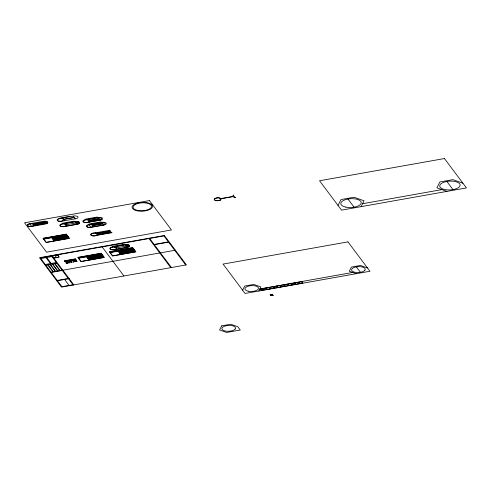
<?xml version="1.0" encoding="UTF-8"?>
<svg xmlns="http://www.w3.org/2000/svg" width="491" height="491" viewBox="0 0 491 491"><rect width="100%" height="100%" fill="white"/><g stroke="black" fill="none" stroke-linecap="round" stroke-linejoin="round"><path stroke-width="0.74" d="M47.793 222.521L47.492 223.129A3.412 1.467 -3 0 1 45.405 224.013L31.712 226.449L29.675 223.73L43.368 221.294A3.412 1.467 -3 0 1 47.793 222.521L34.1 224.995M59.497 218.55L73.582 216.046A3.412 1.467 -3 0 1 77.854 216.826A3.412 1.467 -3 0 1 75.62 218.765L61.535 221.269A3.412 1.467 -3 0 1 57.269 220.49A3.412 1.467 -3 0 1 59.497 218.55L59.663 218.108L69.237 216.408L69.937 216.691M62.191 223.89L62.437 223.233L74.147 221.146L75.203 221.576A3.412 1.467 -3 0 1 79.474 222.355A3.412 1.467 -3 0 1 77.24 224.295L64.229 226.609A3.412 1.467 -3 0 1 59.957 225.829A3.412 1.467 -3 0 1 62.191 223.89L75.203 221.576M85.238 219.79L85.483 219.133L97.187 217.053L98.249 217.476A3.412 1.467 -3 0 1 102.521 218.262A3.412 1.467 -3 0 1 100.287 220.201L87.275 222.515A3.412 1.467 -3 0 1 83.004 221.729A3.412 1.467 -3 0 1 85.238 219.79L98.249 217.476L100.287 220.201M88.877 224.651L89.123 223.988L100.827 221.907L101.889 222.337A3.412 1.467 -3 0 1 106.16 223.117A3.412 1.467 -3 0 1 103.926 225.056L90.915 227.37A3.412 1.467 -3 0 1 86.643 226.59A3.412 1.467 -3 0 1 88.877 224.651L101.889 222.337L103.926 225.056M112.261 247.01L112.507 246.347L124.217 244.266L125.273 244.696A3.412 1.467 -3 0 1 129.544 245.475A3.412 1.467 -3 0 1 127.31 247.415L114.299 249.729A3.412 1.467 -3 0 1 110.027 248.949A3.412 1.467 -3 0 1 112.261 247.01L125.273 244.696M72.502 260.512C70.452 259.162 76.179 259.457 71.852 260.457M66.543 261.586L66.764 261.144L65.039 261.052L64.812 261.494L65.567 261.758M242.603 290.169L244.684 286.063L253.792 284.442L260.819 286.928L258.732 291.04M338.017 205.422L340.993 199.555L354.005 197.241L364.04 200.794L361.063 206.662M73.024 262.028C77.627 261.316 71.226 260.463 73.662 262.108M89.485 221.484L89.356 221.631A3.412 1.467 -3 0 1 88.767 222.042L99.857 220.121L98.943 218.894L89.509 220.576L89.663 221.024A3.412 1.467 -3 0 1 89.485 221.484L99.55 219.71M452.966 189.606L453.475 189.508A10.237 4.407 -3 0 0 459.601 186.519L459.76 186.292A10.237 4.407 -3 0 0 453.175 181.204L452.659 181.154A10.237 4.407 -3 0 0 440.85 183.867A10.237 4.407 -3 0 0 443.391 189.201L443.815 189.323A10.237 4.407 -3 0 0 452.966 189.606L446.853 181.443M33.001 223.908L46.694 221.472M33.947 224.51L47.639 222.073M47.492 223.129L33.799 225.565L34.1 224.958A3.412 1.467 -3 0 0 29.454 223.773A3.412 1.467 -3 0 0 28.22 226.204A3.412 1.467 -3 0 0 33.793 225.565M152.063 205.048L152.713 204.931M66.463 224.669L75.896 222.994M89.663 221.011L99.25 219.305M92.308 224.872L102.11 223.129M92.805 225.124L102.337 223.43M95.364 232.857L109.597 230.328M96.475 233.311L109.34 231.022M97.457 234.612L110.315 232.329M97.328 234.962L110.874 232.55M97.2 235.306L111.426 232.777M40.839 258.554L51.899 256.584M53.771 258.106L59.301 257.118L57.57 254.811M362.554 203.728L441.918 189.612M116.533 247.789L125.966 246.114M75.362 258.849L64.303 260.813L65.119 261.899L67.071 261.556L66.457 260.739L64.505 261.083M45.289 264.489L56.348 262.525M45.902 265.306L56.956 263.342M62.738 270.068L51.027 272.155L40.33 257.873L163.933 235.895L168.413 241.879L154.1 244.426L149.62 238.442M62.842 270.21L175.385 250.195M62.94 270.345L51.23 272.425L61.934 286.707L73.638 284.62M57.244 280.447L68.955 278.366M57.447 280.723L69.157 278.636M259.776 288.984L352.802 272.444M266.785 288.99L265.809 289.162L266.116 289.573M270.363 288.352L269.387 288.524L269.694 288.935M273.941 287.72L272.965 287.892L273.272 288.297M277.519 287.082L276.543 287.253L276.85 287.665M281.098 286.443L280.122 286.615L280.422 287.026M284.676 285.811L283.7 285.983L284.001 286.388M288.254 285.173L287.278 285.345L287.579 285.756M291.832 284.535L290.856 284.706L291.157 285.118M295.41 283.902L294.434 284.074L294.735 284.479M298.982 283.264L298.006 283.436L298.313 283.847M302.56 282.626L301.584 282.798L301.891 283.209M98.587 217.93L99.292 217.857A2.277 0.982 -3 0 1 101.514 218.599A2.277 0.982 -3 0 1 99.949 219.747M102.226 222.791L102.932 222.718A2.277 0.982 -3 0 1 105.154 223.46A2.277 0.982 -3 0 1 103.589 224.602M69.648 260.169L70.649 260.917L70.428 260.034M462.921 183.211L452.886 179.657L439.875 181.971L436.898 187.838L446.933 191.392M367.507 267.957L360.48 265.471L351.372 267.092L349.291 271.198L356.313 273.683M92.701 225.357L91.725 224.872A3.069 1.32 -3 0 0 87.312 225.406A3.069 1.32 -3 0 0 88.429 227.235A3.069 1.32 -3 0 0 92.682 226.443A3.05 1.313 -3 0 0 92.94 226.032L92.713 225.363M347.972 199.027L354.085 207.19M356.362 266.858L360.437 272.296M185.733 264.999L168.622 242.149L154.309 244.696L171.427 267.54M148.969 238.552L170.776 267.656M88.981 224.786L90.81 227.235M101.925 246.611L123.935 275.985M73.19 216.114L74.147 217.39L63.707 219.25L62.75 217.973M75.227 218.833L74.27 217.556L63.83 219.409L64.787 220.692M65.757 261.077C67.255 261.347 64.708 261.801 65.493 261.126M54.808 255.302L56.539 257.609M51.837 255.523L73.846 284.897M51.187 255.633L73.196 285.013M55.004 263.685L60.135 270.535M54.679 263.747L59.81 270.59M64.603 279.447L69.084 285.431M52.727 264.09L57.858 270.94M52.402 264.152L57.533 270.995M46.694 257.511L51.144 263.452M46.044 257.628L50.493 263.563M50.45 264.496L55.581 271.345M50.125 264.557L55.256 271.4M48.173 264.901L53.304 271.75M47.848 264.962L52.979 271.805M75.461 221.914A2.559 1.105 -3 0 1 78.664 222.503A2.559 1.105 -3 0 1 76.989 223.957M75.614 222.122A2.05 0.884 -3 0 1 78.173 222.589A2.05 0.884 -3 0 1 76.835 223.755M125.684 245.236A2.05 0.884 -3 0 1 128.243 245.709A2.05 0.884 -3 0 1 126.905 246.869M125.53 245.034A2.559 1.105 -3 0 1 128.734 245.623A2.559 1.105 -3 0 1 127.059 247.077M33.738 224.97L33.719 225.111A3.05 1.313 -3 0 1 33.314 225.645L33.136 225.768A3.05 1.313 -3 0 1 28.877 226.222A3.05 1.313 -3 0 1 28.251 224.412A3.05 1.313 -3 0 1 32.51 223.957L32.756 224.031A3.05 1.313 -3 0 1 33.738 224.97M63.566 219.79L62.535 220.809A3.05 1.313 -3 0 1 58.38 220.938A3.05 1.313 -3 0 1 58.208 219.152A3.05 1.313 -3 0 1 62.332 218.777L63.001 219.041A3.05 1.313 -3 0 1 63.566 219.79M89.325 221.036L89.301 221.177A3.05 1.313 -3 0 1 85.011 222.405A3.05 1.313 -3 0 1 84.035 220.361A3.05 1.313 -3 0 1 88.932 220.398L89.061 220.502A3.05 1.313 -3 0 1 89.325 221.036M266.245 289.248L266.858 289.34L266.245 289.248M97.709 233.919L97.138 235.471L95.107 235.833A3.412 1.467 -3 0 1 90.835 235.054A3.412 1.467 -3 0 1 93.069 233.115L95.101 232.752L97.586 233.759L109.082 231.715L109.978 230.107L110.352 231.58L112.016 232.826L109.205 231.875L97.709 233.919M221.22 198.726L220.643 200.279L218.612 200.635A3.412 1.467 -3 0 1 214.34 199.855A3.412 1.467 -3 0 1 216.574 197.916L218.605 197.554L221.097 198.56L232.593 196.517L233.489 194.909L233.857 196.388L235.527 197.627L232.716 196.682L221.22 198.726M65.211 261.114L65.039 261.451L65.616 261.66L66.537 261.187L65.211 261.114M66.211 262.624L65.99 263.066L66.745 263.329L67.942 262.716L66.211 262.624M66.389 262.685L66.217 263.023L66.794 263.231L67.715 262.759L66.389 262.685M221.668 325.858L219.587 329.964L226.609 332.456L240.271 330.026L237.797 326.73L230.776 324.238L221.668 325.858M71.416 261.942L71.232 262.286L72.017 262.452L71.49 262.237L71.938 261.85L70.63 261.777L71.416 261.942M235.152 329.007L235.029 329.16A6.825 2.94 -3 0 1 224.921 330.959L224.626 330.879A6.825 2.94 -3 0 1 222.828 327.098A6.825 2.94 -3 0 1 231.531 325.551A6.825 2.94 -3 0 1 235.152 329.007M364.856 270.24L364.733 270.388A6.825 2.94 -3 0 1 354.625 272.186L354.33 272.112A6.825 2.94 -3 0 1 352.532 268.332A6.825 2.94 -3 0 1 361.235 266.785A6.825 2.94 -3 0 1 364.856 270.24M93.124 226.339L92.995 226.492A3.412 1.467 -3 0 1 92.406 226.897L103.497 224.976L102.619 223.81L93.18 225.486L93.302 225.878A3.412 1.467 -3 0 1 93.124 226.339M75.025 259.432L74.466 259.911L74.215 259.573L75.025 259.432M75.326 259.487L74.767 259.966L75.577 259.825L75.326 259.487M76.203 261.003L75.645 261.482L75.387 261.144L76.203 261.003M76.504 261.059L75.945 261.537L76.756 261.396L76.504 261.059M96.727 235.036L96.549 235.158A3.069 1.32 -3 0 1 92.523 235.68A3.069 1.32 -3 0 1 91.295 234.041A3.069 1.32 -3 0 1 95.064 233.176L95.364 233.213A3.069 1.32 -3 0 1 96.727 235.036M220.232 199.837L220.054 199.96A3.069 1.32 -3 0 1 216.034 200.481A3.069 1.32 -3 0 1 214.806 198.843A3.069 1.32 -3 0 1 218.575 197.983L218.869 198.02A3.069 1.32 -3 0 1 220.232 199.837M65.72 226.136L76.817 224.215L74.982 221.772L63.959 223.786A3.412 1.467 -3 0 1 65.72 226.136M115.79 249.256L126.887 247.335L125.052 244.886L114.029 246.899A3.412 1.467 -3 0 1 115.79 249.256M149.454 200.58L24.55 222.791L46.559 252.165L171.457 229.954L149.454 200.58M97.506 217.765L86.999 219.686A3.412 1.467 -3 0 1 89.387 220.434L98.317 218.851L98.292 218.029L97.506 217.765M444.441 158.544L319.543 180.756L341.546 210.13L466.45 187.924L444.441 158.544M101.662 222.533L90.639 224.54A3.412 1.467 -3 0 1 92.204 224.829L93.1 225.381L102.539 223.7L101.662 222.533M66.346 234.139L42.926 238.301L46.086 242.517L69.507 238.356L66.346 234.139M66.125 234.33L43.355 238.38L43.76 238.927L66.531 234.876L66.125 234.33M51.672 237.675L43.865 239.062L46.307 242.327L54.114 240.94L51.672 237.675M53.298 237.386L51.997 237.613L52.402 238.16L53.703 237.926L53.298 237.386M66.635 235.011L53.623 237.325L54.028 237.871L67.04 235.557L66.635 235.011M53.807 238.061L52.506 238.295L52.911 238.841L54.213 238.608L53.807 238.061M67.144 235.692L54.133 238.006L54.538 238.552L67.549 236.239L67.144 235.692M54.317 238.743L53.016 238.976L53.421 239.522L54.722 239.289L54.317 238.743M67.654 236.374L54.642 238.687L55.047 239.227L68.059 236.914L67.654 236.374M54.826 239.424L53.525 239.657L53.93 240.197L55.231 239.97L54.826 239.424M68.163 237.055L55.152 239.369L55.557 239.909L68.568 237.595L68.163 237.055M55.336 240.105L54.035 240.338L54.44 240.878L55.741 240.645L55.336 240.105M68.672 237.73L55.661 240.044L56.066 240.59L69.078 238.276L68.672 237.73M164.381 235.508L39.476 257.72L61.485 287.094L186.384 264.882L164.381 235.508M101.189 253.239L77.768 257.401L80.929 261.617L104.35 257.45L101.189 253.239M132.742 247.624L109.327 251.791L112.482 256.007L135.903 251.84L132.742 247.624M100.968 253.43L78.198 257.48L78.603 258.02L101.373 253.976L100.968 253.43M132.521 247.82L109.751 251.865L110.162 252.411L132.926 248.36L132.521 247.82M86.514 256.768L78.707 258.162L81.15 261.421L88.957 260.034L86.514 256.768M88.141 256.48L86.839 256.713L87.245 257.259L88.546 257.026L88.141 256.48M101.477 254.111L88.466 256.425L88.871 256.965L101.883 254.657L101.477 254.111M118.067 251.159L110.26 252.546L112.709 255.811L120.516 254.424L118.067 251.159M119.694 250.87L118.392 251.104L118.804 251.644L120.105 251.417L119.694 250.87M133.03 248.501L120.019 250.815L120.43 251.355L133.435 249.041L133.03 248.501M68.734 260.334L66.782 260.678L67.396 261.494L69.348 261.151L68.734 260.334M71.011 259.929L69.059 260.273L69.673 261.089L71.625 260.746L71.011 259.929M73.288 259.524L71.336 259.868L71.95 260.684L73.902 260.34L73.288 259.524M75.565 259.119L73.613 259.463L74.227 260.279L76.179 259.935L75.565 259.119M75.43 259.236L73.871 259.512L74.362 260.162L75.921 259.886L75.43 259.236M88.65 257.161L87.349 257.394L87.754 257.935L89.055 257.707L88.65 257.161M101.987 254.792L88.975 257.106L89.38 257.646L102.392 255.332L101.987 254.792M120.203 251.552L118.902 251.779L119.313 252.325L120.614 252.092L120.203 251.552M133.54 249.176L120.528 251.49L120.939 252.036L133.945 249.723L133.54 249.176M89.159 257.843L87.858 258.076L88.263 258.616L89.565 258.383L89.159 257.843M102.496 255.467L89.485 257.781L89.89 258.327L102.901 256.014L102.496 255.467M120.712 252.233L119.411 252.46L119.822 253.006L121.124 252.773L120.712 252.233M134.049 249.858L121.038 252.171L121.449 252.718L134.454 250.404L134.049 249.858M76.608 260.807L75.049 261.083L75.534 261.734L77.099 261.457L76.608 260.807M89.669 258.524L88.368 258.751L88.773 259.297L90.074 259.064L89.669 258.524M103.006 256.149L89.994 258.462L90.399 259.009L103.411 256.695L103.006 256.149M121.222 252.908L119.921 253.141L120.332 253.687L121.633 253.454L121.222 252.908M134.559 250.539L121.547 252.853L121.958 253.399L134.964 251.085L134.559 250.539M66.936 262.648C65.493 263.244 68.501 263.047 66.936 262.648M90.178 259.199L88.877 259.432L89.282 259.978L90.583 259.745L90.178 259.199M103.515 256.83L90.504 259.144L90.909 259.69L103.92 257.376L103.515 256.83M121.731 253.589L120.43 253.822L120.841 254.363L122.142 254.135L121.731 253.589M135.068 251.22L122.056 253.534L122.468 254.074L135.473 251.76L135.068 251.22M347.966 241.879L223.067 264.09L245.07 293.465L369.975 271.253L347.966 241.879M266.061 288.021L262.808 288.598L263.839 289.978L267.092 289.395L266.061 288.021M269.633 287.382L266.386 287.965L267.417 289.34L270.67 288.763L269.633 287.382M273.211 286.75L269.958 287.327L270.995 288.702L274.248 288.125L273.211 286.75M276.789 286.112L273.536 286.689L274.573 288.07L277.82 287.487L276.789 286.112M280.367 285.474L277.114 286.057L278.145 287.431L281.398 286.854L280.367 285.474M283.945 284.841L280.692 285.418L281.724 286.793L284.976 286.216L283.945 284.841M287.523 284.203L284.271 284.78L285.302 286.161L288.555 285.578L287.523 284.203M291.102 283.565L287.849 284.148L288.88 285.523L292.133 284.946L291.102 283.565M294.68 282.933L291.427 283.51L292.458 284.884L295.711 284.307L294.68 282.933M298.258 282.294L295.005 282.871L296.036 284.252L299.289 283.669L298.258 282.294M301.836 281.656L298.583 282.239L299.614 283.614L302.867 283.037L301.836 281.656M262.556 288.8L260.279 289.205L262.759 289.076L262.556 288.8M262.894 289.205L260.586 289.616L263.102 289.481L262.894 289.205M263.201 289.622L260.899 290.028L263.409 289.899L263.201 289.622M269.669 288.567L270.418 288.739L269.669 288.567M272.358 294.416L270.081 294.821L272.56 294.698L272.358 294.416M272.695 294.827L270.388 295.238L272.904 295.103L272.695 294.827M273.002 295.238L270.701 295.65L273.211 295.521L273.002 295.238M127.212 247.28L125.377 244.831A3.069 1.32 -3 0 1 129.219 245.537A3.069 1.32 -3 0 1 127.212 247.28M77.142 224.16L75.307 221.711A3.069 1.32 -3 0 1 79.149 222.417A3.069 1.32 -3 0 1 77.142 224.16M54.194 257.597A2.903 1.246 -3 0 0 58.57 256.345A2.903 1.246 -3 0 0 54.249 255.424A2.903 1.246 -3 0 0 54.194 257.597M67.543 261.316A1.025 0.442 -3 0 0 69.09 260.874A1.025 0.442 -3 0 0 67.562 260.549A1.025 0.442 -3 0 0 67.543 261.316M68.722 262.888A1.025 0.442 -3 0 0 70.262 262.446A1.025 0.442 -3 0 0 68.74 262.12A1.025 0.442 -3 0 0 68.722 262.888M137.099 210.799A10.237 4.407 -3 0 0 152.529 206.392A10.237 4.407 -3 0 0 137.284 203.151A10.237 4.407 -3 0 0 137.099 210.799M137.621 210.4A9.212 3.965 -3 0 0 151.504 206.429A9.212 3.965 -3 0 0 137.787 203.513A9.212 3.965 -3 0 0 137.621 210.4M61.651 226.455A3.069 1.32 -3 0 0 66.279 225.136A3.069 1.32 -3 0 0 61.706 224.16A3.069 1.32 -3 0 0 61.651 226.455M111.721 249.575A3.069 1.32 -3 0 0 116.349 248.25A3.069 1.32 -3 0 0 111.776 247.28A3.069 1.32 -3 0 0 111.721 249.575M345.824 207.128A10.237 4.407 -3 0 0 361.253 202.715A10.237 4.407 -3 0 0 346.008 199.475A10.237 4.407 -3 0 0 345.824 207.128M248.237 291.231A6.825 2.94 -3 0 0 258.524 288.291A6.825 2.94 -3 0 0 248.366 286.13A6.825 2.94 -3 0 0 248.237 291.231"/></g></svg>
